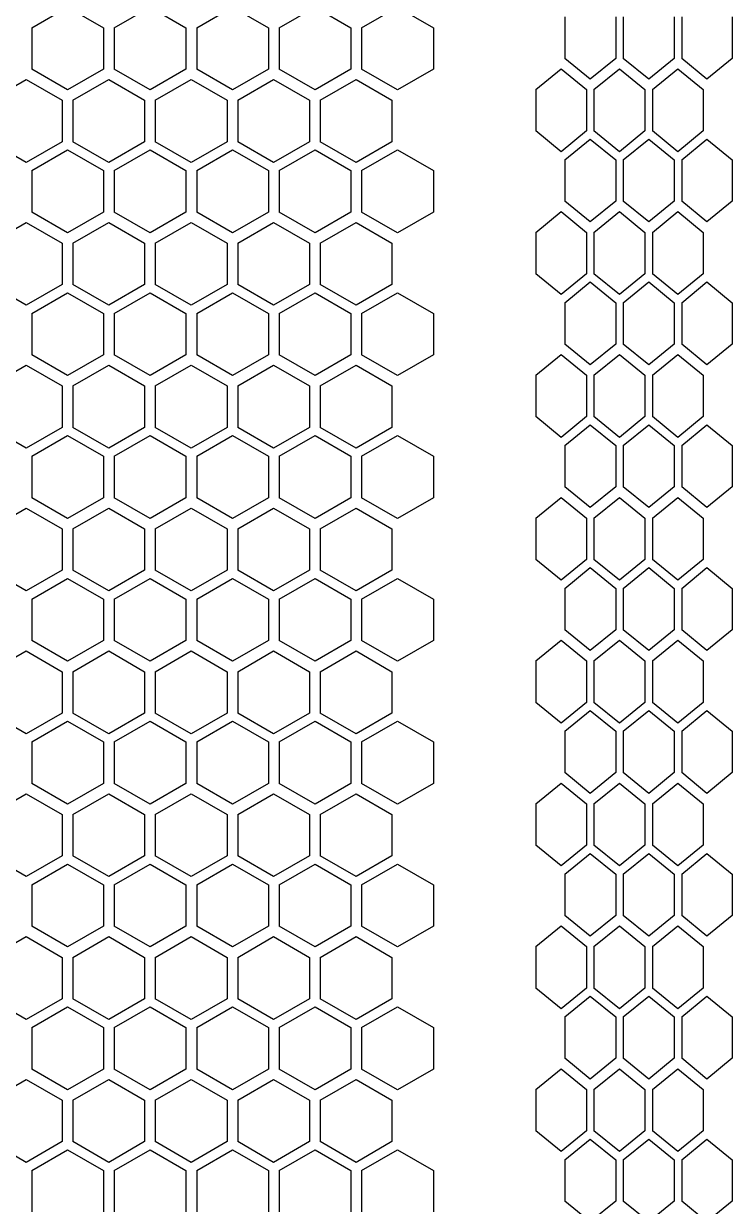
# Model space of a CAD drawing. Header units: millimetres. Extents: x 55614 to 110757, y -66981 to -47484.
# Drawn here: x 63205.2 to 63284.2, y -50505.4 to -50373.5 of the extents above; entities that cross this region are included whole.
import ezdxf

# ---------------------------------------------------------------- set-up
doc = ezdxf.new("R2010")
doc.units = ezdxf.units.MM
doc.layers.add('4215-0412-2_0', color=7, linetype='Continuous')
doc.layers.add('THICK', color=7, linetype='Continuous', lineweight=0)

# ---------------------------------------------------------------- blocks, each defined once
blk = doc.blocks.new('2-1725')
at = {"layer": '4215-0412-2_0', "color": 7, "linetype": 'Continuous'}
for p, q in [((-17880.69, -71800.08), (-17876.69, -71797.77)), ((-17876.69, -71797.77), (-17872.69, -71800.08)), ((-17871.49, -71800.08), (-17867.49, -71797.77)), ((-17867.49, -71797.77), (-17863.49, -71800.08)), ((-17862.29, -71800.08), (-17858.29, -71797.77)), ((-17858.29, -71797.77), (-17854.29, -71800.08)), ((-17853.09, -71800.08), (-17849.09, -71797.77)), ((-17849.09, -71797.77), (-17845.09, -71800.08)), ((-17843.89, -71800.08), (-17839.89, -71797.77)), ((-17839.89, -71797.77), (-17835.89, -71800.08)), ((-17821.21, -71798.88), (-17821.21, -71803.5)), ((-17815.55, -71798.88), (-17815.55, -71803.5)), ((-17814.7, -71798.88), (-17814.7, -71803.5)), ((-17809.04, -71798.88), (-17809.04, -71803.5)), ((-17808.19, -71798.88), (-17808.19, -71803.5)), ((-17802.54, -71798.88), (-17802.54, -71803.5)), ((-17880.69, -71800.08), (-17880.69, -71804.7)), ((-17872.69, -71800.08), (-17872.69, -71804.7)), ((-17871.49, -71800.08), (-17871.49, -71804.7)), ((-17863.49, -71800.08), (-17863.49, -71804.7)), ((-17862.29, -71800.08), (-17862.29, -71804.7)), ((-17854.29, -71800.08), (-17854.29, -71804.7)), ((-17853.09, -71800.08), (-17853.09, -71804.7)), ((-17845.09, -71800.08), (-17845.09, -71804.7)), ((-17843.89, -71800.08), (-17843.89, -71804.7)), ((-17835.89, -71800.08), (-17835.89, -71804.7)), ((-17818.38, -71805.81), (-17821.21, -71803.5)), ((-17815.55, -71803.5), (-17818.38, -71805.81)), ((-17811.87, -71805.81), (-17814.7, -71803.5)), ((-17809.04, -71803.5), (-17811.87, -71805.81)), ((-17805.37, -71805.81), (-17808.19, -71803.5)), ((-17802.54, -71803.5), (-17805.37, -71805.81)), ((-17876.69, -71807.01), (-17880.69, -71804.7)), ((-17872.69, -71804.7), (-17876.69, -71807.01)), ((-17867.49, -71807.01), (-17871.49, -71804.7)), ((-17863.49, -71804.7), (-17867.49, -71807.01)), ((-17858.29, -71807.01), (-17862.29, -71804.7)), ((-17854.29, -71804.7), (-17858.29, -71807.01)), ((-17849.09, -71807.01), (-17853.09, -71804.7)), ((-17845.09, -71804.7), (-17849.09, -71807.01)), ((-17839.89, -71807.01), (-17843.89, -71804.7)), ((-17835.89, -71804.7), (-17839.89, -71807.01)), ((-17824.47, -71806.97), (-17821.64, -71804.66)), ((-17821.64, -71804.66), (-17818.81, -71806.97)), ((-17817.97, -71806.97), (-17815.14, -71804.66)), ((-17815.14, -71804.66), (-17812.31, -71806.97)), ((-17811.46, -71806.97), (-17808.63, -71804.66)), ((-17808.63, -71804.66), (-17805.8, -71806.97)), ((-17885.31, -71808.17), (-17881.31, -71805.86)), ((-17881.31, -71805.86), (-17877.31, -71808.17)), ((-17876.11, -71808.17), (-17872.11, -71805.86)), ((-17872.11, -71805.86), (-17868.11, -71808.17)), ((-17866.91, -71808.17), (-17862.91, -71805.86)), ((-17862.91, -71805.86), (-17858.91, -71808.17)), ((-17857.71, -71808.17), (-17853.71, -71805.86)), ((-17853.71, -71805.86), (-17849.71, -71808.17)), ((-17848.51, -71808.17), (-17844.51, -71805.86)), ((-17844.51, -71805.86), (-17840.51, -71808.17)), ((-17824.47, -71806.97), (-17824.47, -71811.59)), ((-17818.81, -71806.97), (-17818.81, -71811.59)), ((-17817.97, -71806.97), (-17817.97, -71811.59)), ((-17812.31, -71806.97), (-17812.31, -71811.59)), ((-17811.46, -71806.97), (-17811.46, -71811.59)), ((-17805.8, -71806.97), (-17805.8, -71811.59)), ((-17877.31, -71808.17), (-17877.31, -71812.79)), ((-17876.11, -71808.17), (-17876.11, -71812.79)), ((-17868.11, -71808.17), (-17868.11, -71812.79)), ((-17866.91, -71808.17), (-17866.91, -71812.79)), ((-17858.91, -71808.17), (-17858.91, -71812.79)), ((-17857.71, -71808.17), (-17857.71, -71812.79)), ((-17849.71, -71808.17), (-17849.71, -71812.79)), ((-17848.51, -71808.17), (-17848.51, -71812.79)), ((-17840.51, -71808.17), (-17840.51, -71812.79)), ((-17881.31, -71815.1), (-17885.31, -71812.79)), ((-17877.31, -71812.79), (-17881.31, -71815.1)), ((-17872.11, -71815.1), (-17876.11, -71812.79)), ((-17868.11, -71812.79), (-17872.11, -71815.1)), ((-17862.91, -71815.1), (-17866.91, -71812.79)), ((-17858.91, -71812.79), (-17862.91, -71815.1)), ((-17853.71, -71815.1), (-17857.71, -71812.79)), ((-17849.71, -71812.79), (-17853.71, -71815.1)), ((-17844.51, -71815.1), (-17848.51, -71812.79)), ((-17840.51, -71812.79), (-17844.51, -71815.1)), ((-17821.64, -71813.9), (-17824.47, -71811.59)), ((-17818.81, -71811.59), (-17821.64, -71813.9)), ((-17821.21, -71814.81), (-17818.38, -71812.5)), ((-17818.38, -71812.5), (-17815.55, -71814.81)), ((-17815.14, -71813.9), (-17817.97, -71811.59)), ((-17812.31, -71811.59), (-17815.14, -71813.9)), ((-17814.7, -71814.81), (-17811.87, -71812.5)), ((-17811.87, -71812.5), (-17809.04, -71814.81)), ((-17808.63, -71813.9), (-17811.46, -71811.59)), ((-17805.8, -71811.59), (-17808.63, -71813.9)), ((-17808.19, -71814.81), (-17805.37, -71812.5)), ((-17805.37, -71812.5), (-17802.54, -71814.81)), ((-17880.69, -71816.01), (-17876.69, -71813.7)), ((-17876.69, -71813.7), (-17872.69, -71816.01)), ((-17871.49, -71816.01), (-17867.49, -71813.7)), ((-17867.49, -71813.7), (-17863.49, -71816.01)), ((-17862.29, -71816.01), (-17858.29, -71813.7)), ((-17858.29, -71813.7), (-17854.29, -71816.01)), ((-17853.09, -71816.01), (-17849.09, -71813.7)), ((-17849.09, -71813.7), (-17845.09, -71816.01)), ((-17843.89, -71816.01), (-17839.89, -71813.7)), ((-17839.89, -71813.7), (-17835.89, -71816.01)), ((-17821.21, -71814.81), (-17821.21, -71819.43)), ((-17815.55, -71814.81), (-17815.55, -71819.43)), ((-17814.7, -71814.81), (-17814.7, -71819.43)), ((-17809.04, -71814.81), (-17809.04, -71819.43)), ((-17808.19, -71814.81), (-17808.19, -71819.43)), ((-17802.54, -71814.81), (-17802.54, -71819.43)), ((-17880.69, -71816.01), (-17880.69, -71820.63)), ((-17872.69, -71816.01), (-17872.69, -71820.63)), ((-17871.49, -71816.01), (-17871.49, -71820.63)), ((-17863.49, -71816.01), (-17863.49, -71820.63)), ((-17862.29, -71816.01), (-17862.29, -71820.63)), ((-17854.29, -71816.01), (-17854.29, -71820.63)), ((-17853.09, -71816.01), (-17853.09, -71820.63)), ((-17845.09, -71816.01), (-17845.09, -71820.63)), ((-17843.89, -71816.01), (-17843.89, -71820.63)), ((-17835.89, -71816.01), (-17835.89, -71820.63)), ((-17818.38, -71821.74), (-17821.21, -71819.43)), ((-17815.55, -71819.43), (-17818.38, -71821.74)), ((-17811.87, -71821.74), (-17814.7, -71819.43)), ((-17809.04, -71819.43), (-17811.87, -71821.74)), ((-17805.37, -71821.74), (-17808.19, -71819.43)), ((-17802.54, -71819.43), (-17805.37, -71821.74)), ((-17876.69, -71822.94), (-17880.69, -71820.63)), ((-17872.69, -71820.63), (-17876.69, -71822.94)), ((-17867.49, -71822.94), (-17871.49, -71820.63)), ((-17863.49, -71820.63), (-17867.49, -71822.94)), ((-17858.29, -71822.94), (-17862.29, -71820.63)), ((-17854.29, -71820.63), (-17858.29, -71822.94)), ((-17849.09, -71822.94), (-17853.09, -71820.63)), ((-17845.09, -71820.63), (-17849.09, -71822.94)), ((-17839.89, -71822.94), (-17843.89, -71820.63)), ((-17835.89, -71820.63), (-17839.89, -71822.94)), ((-17824.47, -71822.9), (-17821.64, -71820.59)), ((-17821.64, -71820.59), (-17818.81, -71822.9)), ((-17817.97, -71822.9), (-17815.14, -71820.59)), ((-17815.14, -71820.59), (-17812.31, -71822.9)), ((-17811.46, -71822.9), (-17808.63, -71820.59)), ((-17808.63, -71820.59), (-17805.8, -71822.9)), ((-17885.31, -71824.1), (-17881.31, -71821.79)), ((-17881.31, -71821.79), (-17877.31, -71824.1)), ((-17876.11, -71824.1), (-17872.11, -71821.79)), ((-17872.11, -71821.79), (-17868.11, -71824.1)), ((-17866.91, -71824.1), (-17862.91, -71821.79)), ((-17862.91, -71821.79), (-17858.91, -71824.1)), ((-17857.71, -71824.1), (-17853.71, -71821.79)), ((-17853.71, -71821.79), (-17849.71, -71824.1)), ((-17848.51, -71824.1), (-17844.51, -71821.79)), ((-17844.51, -71821.79), (-17840.51, -71824.1)), ((-17824.47, -71822.9), (-17824.47, -71827.52)), ((-17818.81, -71822.9), (-17818.81, -71827.52)), ((-17817.97, -71822.9), (-17817.97, -71827.52)), ((-17812.31, -71822.9), (-17812.31, -71827.52)), ((-17811.46, -71822.9), (-17811.46, -71827.52)), ((-17805.8, -71822.9), (-17805.8, -71827.52)), ((-17877.31, -71824.1), (-17877.31, -71828.72)), ((-17876.11, -71824.1), (-17876.11, -71828.72)), ((-17868.11, -71824.1), (-17868.11, -71828.72)), ((-17866.91, -71824.1), (-17866.91, -71828.72)), ((-17858.91, -71824.1), (-17858.91, -71828.72)), ((-17857.71, -71824.1), (-17857.71, -71828.72)), ((-17849.71, -71824.1), (-17849.71, -71828.72)), ((-17848.51, -71824.1), (-17848.51, -71828.72)), ((-17840.51, -71824.1), (-17840.51, -71828.72)), ((-17821.64, -71829.83), (-17824.47, -71827.52)), ((-17818.81, -71827.52), (-17821.64, -71829.83)), ((-17821.21, -71830.74), (-17818.38, -71828.43)), ((-17818.38, -71828.43), (-17815.55, -71830.74)), ((-17815.14, -71829.83), (-17817.97, -71827.52)), ((-17812.31, -71827.52), (-17815.14, -71829.83)), ((-17814.7, -71830.74), (-17811.87, -71828.43)), ((-17811.87, -71828.43), (-17809.04, -71830.74)), ((-17808.63, -71829.83), (-17811.46, -71827.52)), ((-17805.8, -71827.52), (-17808.63, -71829.83)), ((-17808.19, -71830.74), (-17805.37, -71828.43)), ((-17805.37, -71828.43), (-17802.54, -71830.74)), ((-17881.31, -71831.03), (-17885.31, -71828.72)), ((-17877.31, -71828.72), (-17881.31, -71831.03)), ((-17880.69, -71831.94), (-17876.69, -71829.63)), ((-17876.69, -71829.63), (-17872.69, -71831.94)), ((-17872.11, -71831.03), (-17876.11, -71828.72)), ((-17868.11, -71828.72), (-17872.11, -71831.03)), ((-17871.49, -71831.94), (-17867.49, -71829.63)), ((-17867.49, -71829.63), (-17863.49, -71831.94)), ((-17862.91, -71831.03), (-17866.91, -71828.72)), ((-17858.91, -71828.72), (-17862.91, -71831.03)), ((-17862.29, -71831.94), (-17858.29, -71829.63)), ((-17858.29, -71829.63), (-17854.29, -71831.94)), ((-17853.71, -71831.03), (-17857.71, -71828.72)), ((-17849.71, -71828.72), (-17853.71, -71831.03)), ((-17853.09, -71831.94), (-17849.09, -71829.63)), ((-17849.09, -71829.63), (-17845.09, -71831.94)), ((-17844.51, -71831.03), (-17848.51, -71828.72)), ((-17840.51, -71828.72), (-17844.51, -71831.03)), ((-17843.89, -71831.94), (-17839.89, -71829.63)), ((-17839.89, -71829.63), (-17835.89, -71831.94)), ((-17821.21, -71830.74), (-17821.21, -71835.36)), ((-17815.55, -71830.74), (-17815.55, -71835.36)), ((-17814.7, -71830.74), (-17814.7, -71835.36)), ((-17809.04, -71830.74), (-17809.04, -71835.36)), ((-17808.19, -71830.74), (-17808.19, -71835.36)), ((-17802.54, -71830.74), (-17802.54, -71835.36)), ((-17880.69, -71831.94), (-17880.69, -71836.56)), ((-17872.69, -71831.94), (-17872.69, -71836.56)), ((-17871.49, -71831.94), (-17871.49, -71836.56)), ((-17863.49, -71831.94), (-17863.49, -71836.56)), ((-17862.29, -71831.94), (-17862.29, -71836.56)), ((-17854.29, -71831.94), (-17854.29, -71836.56)), ((-17853.09, -71831.94), (-17853.09, -71836.56)), ((-17845.09, -71831.94), (-17845.09, -71836.56)), ((-17843.89, -71831.94), (-17843.89, -71836.56)), ((-17835.89, -71831.94), (-17835.89, -71836.56)), ((-17876.69, -71838.87), (-17880.69, -71836.56)), ((-17872.69, -71836.56), (-17876.69, -71838.87)), ((-17867.49, -71838.87), (-17871.49, -71836.56)), ((-17863.49, -71836.56), (-17867.49, -71838.87)), ((-17858.29, -71838.87), (-17862.29, -71836.56)), ((-17854.29, -71836.56), (-17858.29, -71838.87)), ((-17849.09, -71838.87), (-17853.09, -71836.56)), ((-17845.09, -71836.56), (-17849.09, -71838.87)), ((-17839.89, -71838.87), (-17843.89, -71836.56)), ((-17835.89, -71836.56), (-17839.89, -71838.87)), ((-17824.47, -71838.83), (-17821.64, -71836.52)), ((-17821.64, -71836.52), (-17818.81, -71838.83)), ((-17818.38, -71837.67), (-17821.21, -71835.36)), ((-17815.55, -71835.36), (-17818.38, -71837.67)), ((-17817.97, -71838.83), (-17815.14, -71836.52)), ((-17815.14, -71836.52), (-17812.31, -71838.83)), ((-17811.87, -71837.67), (-17814.7, -71835.36)), ((-17809.04, -71835.36), (-17811.87, -71837.67)), ((-17811.46, -71838.83), (-17808.63, -71836.52)), ((-17808.63, -71836.52), (-17805.8, -71838.83)), ((-17805.37, -71837.67), (-17808.19, -71835.36)), ((-17802.54, -71835.36), (-17805.37, -71837.67)), ((-17885.31, -71840.03), (-17881.31, -71837.72)), ((-17881.31, -71837.72), (-17877.31, -71840.03)), ((-17876.11, -71840.03), (-17872.11, -71837.72)), ((-17872.11, -71837.72), (-17868.11, -71840.03)), ((-17866.91, -71840.03), (-17862.91, -71837.72)), ((-17862.91, -71837.72), (-17858.91, -71840.03)), ((-17857.71, -71840.03), (-17853.71, -71837.72)), ((-17853.71, -71837.72), (-17849.71, -71840.03)), ((-17848.51, -71840.03), (-17844.51, -71837.72)), ((-17844.51, -71837.72), (-17840.51, -71840.03)), ((-17824.47, -71838.83), (-17824.47, -71843.45)), ((-17818.81, -71838.83), (-17818.81, -71843.45)), ((-17817.97, -71838.83), (-17817.97, -71843.45)), ((-17812.31, -71838.83), (-17812.31, -71843.45)), ((-17811.46, -71838.83), (-17811.46, -71843.45)), ((-17805.8, -71838.83), (-17805.8, -71843.45)), ((-17877.31, -71840.03), (-17877.31, -71844.65)), ((-17876.11, -71840.03), (-17876.11, -71844.65)), ((-17868.11, -71840.03), (-17868.11, -71844.65)), ((-17866.91, -71840.03), (-17866.91, -71844.65)), ((-17858.91, -71840.03), (-17858.91, -71844.65)), ((-17857.71, -71840.03), (-17857.71, -71844.65)), ((-17849.71, -71840.03), (-17849.71, -71844.65)), ((-17848.51, -71840.03), (-17848.51, -71844.65)), ((-17840.51, -71840.03), (-17840.51, -71844.65)), ((-17821.64, -71845.76), (-17824.47, -71843.45)), ((-17818.81, -71843.45), (-17821.64, -71845.76)), ((-17821.21, -71846.67), (-17818.38, -71844.36)), ((-17818.38, -71844.36), (-17815.55, -71846.67)), ((-17815.14, -71845.76), (-17817.97, -71843.45)), ((-17812.31, -71843.45), (-17815.14, -71845.76)), ((-17814.7, -71846.67), (-17811.87, -71844.36)), ((-17811.87, -71844.36), (-17809.04, -71846.67)), ((-17808.63, -71845.76), (-17811.46, -71843.45)), ((-17805.8, -71843.45), (-17808.63, -71845.76)), ((-17808.19, -71846.67), (-17805.37, -71844.36)), ((-17805.37, -71844.36), (-17802.54, -71846.67)), ((-17881.31, -71846.96), (-17885.31, -71844.65)), ((-17877.31, -71844.65), (-17881.31, -71846.96)), ((-17880.69, -71847.87), (-17876.69, -71845.56)), ((-17876.69, -71845.56), (-17872.69, -71847.87)), ((-17872.11, -71846.96), (-17876.11, -71844.65)), ((-17868.11, -71844.65), (-17872.11, -71846.96)), ((-17871.49, -71847.87), (-17867.49, -71845.56)), ((-17867.49, -71845.56), (-17863.49, -71847.87)), ((-17862.91, -71846.96), (-17866.91, -71844.65)), ((-17858.91, -71844.65), (-17862.91, -71846.96)), ((-17862.29, -71847.87), (-17858.29, -71845.56)), ((-17858.29, -71845.56), (-17854.29, -71847.87)), ((-17853.71, -71846.96), (-17857.71, -71844.65)), ((-17849.71, -71844.65), (-17853.71, -71846.96)), ((-17853.09, -71847.87), (-17849.09, -71845.56)), ((-17849.09, -71845.56), (-17845.09, -71847.87)), ((-17844.51, -71846.96), (-17848.51, -71844.65)), ((-17840.51, -71844.65), (-17844.51, -71846.96)), ((-17843.89, -71847.87), (-17839.89, -71845.56)), ((-17839.89, -71845.56), (-17835.89, -71847.87)), ((-17821.21, -71846.67), (-17821.21, -71851.29)), ((-17815.55, -71846.67), (-17815.55, -71851.29)), ((-17814.7, -71846.67), (-17814.7, -71851.29)), ((-17809.04, -71846.67), (-17809.04, -71851.29)), ((-17808.19, -71846.67), (-17808.19, -71851.29)), ((-17802.54, -71846.67), (-17802.54, -71851.29)), ((-17880.69, -71847.87), (-17880.69, -71852.49)), ((-17872.69, -71847.87), (-17872.69, -71852.49)), ((-17871.49, -71847.87), (-17871.49, -71852.49)), ((-17863.49, -71847.87), (-17863.49, -71852.49)), ((-17862.29, -71847.87), (-17862.29, -71852.49)), ((-17854.29, -71847.87), (-17854.29, -71852.49)), ((-17853.09, -71847.87), (-17853.09, -71852.49)), ((-17845.09, -71847.87), (-17845.09, -71852.49)), ((-17843.89, -71847.87), (-17843.89, -71852.49)), ((-17835.89, -71847.87), (-17835.89, -71852.49)), ((-17818.38, -71853.6), (-17821.21, -71851.29)), ((-17815.55, -71851.29), (-17818.38, -71853.6)), ((-17811.87, -71853.6), (-17814.7, -71851.29)), ((-17809.04, -71851.29), (-17811.87, -71853.6)), ((-17805.37, -71853.6), (-17808.19, -71851.29)), ((-17802.54, -71851.29), (-17805.37, -71853.6)), ((-17885.31, -71855.96), (-17881.31, -71853.65)), ((-17881.31, -71853.65), (-17877.31, -71855.96)), ((-17876.69, -71854.8), (-17880.69, -71852.49)), ((-17872.69, -71852.49), (-17876.69, -71854.8)), ((-17876.11, -71855.96), (-17872.11, -71853.65)), ((-17872.11, -71853.65), (-17868.11, -71855.96)), ((-17867.49, -71854.8), (-17871.49, -71852.49)), ((-17863.49, -71852.49), (-17867.49, -71854.8)), ((-17866.91, -71855.96), (-17862.91, -71853.65)), ((-17862.91, -71853.65), (-17858.91, -71855.96)), ((-17858.29, -71854.8), (-17862.29, -71852.49)), ((-17854.29, -71852.49), (-17858.29, -71854.8)), ((-17857.71, -71855.96), (-17853.71, -71853.65)), ((-17853.71, -71853.65), (-17849.71, -71855.96)), ((-17849.09, -71854.8), (-17853.09, -71852.49)), ((-17845.09, -71852.49), (-17849.09, -71854.8)), ((-17848.51, -71855.96), (-17844.51, -71853.65)), ((-17844.51, -71853.65), (-17840.51, -71855.96)), ((-17839.89, -71854.8), (-17843.89, -71852.49)), ((-17835.89, -71852.49), (-17839.89, -71854.8)), ((-17824.47, -71854.76), (-17821.64, -71852.45)), ((-17821.64, -71852.45), (-17818.81, -71854.76)), ((-17817.97, -71854.76), (-17815.14, -71852.45)), ((-17815.14, -71852.45), (-17812.31, -71854.76)), ((-17811.46, -71854.76), (-17808.63, -71852.45)), ((-17808.63, -71852.45), (-17805.8, -71854.76)), ((-17824.47, -71854.76), (-17824.47, -71859.38)), ((-17818.81, -71854.76), (-17818.81, -71859.38)), ((-17817.97, -71854.76), (-17817.97, -71859.38)), ((-17812.31, -71854.76), (-17812.31, -71859.38)), ((-17811.46, -71854.76), (-17811.46, -71859.38)), ((-17805.8, -71854.76), (-17805.8, -71859.38)), ((-17877.31, -71855.96), (-17877.31, -71860.58)), ((-17876.11, -71855.96), (-17876.11, -71860.58)), ((-17868.11, -71855.96), (-17868.11, -71860.58)), ((-17866.91, -71855.96), (-17866.91, -71860.58)), ((-17858.91, -71855.96), (-17858.91, -71860.58)), ((-17857.71, -71855.96), (-17857.71, -71860.58)), ((-17849.71, -71855.96), (-17849.71, -71860.58)), ((-17848.51, -71855.96), (-17848.51, -71860.58)), ((-17840.51, -71855.96), (-17840.51, -71860.58)), ((-17821.64, -71861.69), (-17824.47, -71859.38)), ((-17818.81, -71859.38), (-17821.64, -71861.69)), ((-17821.21, -71862.6), (-17818.38, -71860.29)), ((-17818.38, -71860.29), (-17815.55, -71862.6)), ((-17815.14, -71861.69), (-17817.97, -71859.38)), ((-17812.31, -71859.38), (-17815.14, -71861.69)), ((-17814.7, -71862.6), (-17811.87, -71860.29)), ((-17811.87, -71860.29), (-17809.04, -71862.6)), ((-17808.63, -71861.69), (-17811.46, -71859.38)), ((-17805.8, -71859.38), (-17808.63, -71861.69)), ((-17808.19, -71862.6), (-17805.37, -71860.29)), ((-17805.37, -71860.29), (-17802.54, -71862.6)), ((-17881.31, -71862.89), (-17885.31, -71860.58)), ((-17877.31, -71860.58), (-17881.31, -71862.89)), ((-17880.69, -71863.8), (-17876.69, -71861.49)), ((-17876.69, -71861.49), (-17872.69, -71863.8)), ((-17872.11, -71862.89), (-17876.11, -71860.58)), ((-17868.11, -71860.58), (-17872.11, -71862.89)), ((-17871.49, -71863.8), (-17867.49, -71861.49)), ((-17867.49, -71861.49), (-17863.49, -71863.8)), ((-17862.91, -71862.89), (-17866.91, -71860.58)), ((-17858.91, -71860.58), (-17862.91, -71862.89)), ((-17862.29, -71863.8), (-17858.29, -71861.49)), ((-17858.29, -71861.49), (-17854.29, -71863.8)), ((-17853.71, -71862.89), (-17857.71, -71860.58)), ((-17849.71, -71860.58), (-17853.71, -71862.89)), ((-17853.09, -71863.8), (-17849.09, -71861.49)), ((-17849.09, -71861.49), (-17845.09, -71863.8)), ((-17844.51, -71862.89), (-17848.51, -71860.58)), ((-17840.51, -71860.58), (-17844.51, -71862.89)), ((-17843.89, -71863.8), (-17839.89, -71861.49)), ((-17839.89, -71861.49), (-17835.89, -71863.8)), ((-17821.21, -71862.6), (-17821.21, -71867.22)), ((-17815.55, -71862.6), (-17815.55, -71867.22)), ((-17814.7, -71862.6), (-17814.7, -71867.22)), ((-17809.04, -71862.6), (-17809.04, -71867.22)), ((-17808.19, -71862.6), (-17808.19, -71867.22)), ((-17802.54, -71862.6), (-17802.54, -71867.22)), ((-17880.69, -71863.8), (-17880.69, -71868.42)), ((-17872.69, -71863.8), (-17872.69, -71868.42)), ((-17871.49, -71863.8), (-17871.49, -71868.42)), ((-17863.49, -71863.8), (-17863.49, -71868.42)), ((-17862.29, -71863.8), (-17862.29, -71868.42)), ((-17854.29, -71863.8), (-17854.29, -71868.42)), ((-17853.09, -71863.8), (-17853.09, -71868.42)), ((-17845.09, -71863.8), (-17845.09, -71868.42)), ((-17843.89, -71863.8), (-17843.89, -71868.42)), ((-17835.89, -71863.8), (-17835.89, -71868.42)), ((-17818.38, -71869.53), (-17821.21, -71867.22)), ((-17815.55, -71867.22), (-17818.38, -71869.53)), ((-17811.87, -71869.53), (-17814.7, -71867.22)), ((-17809.04, -71867.22), (-17811.87, -71869.53)), ((-17805.37, -71869.53), (-17808.19, -71867.22)), ((-17802.54, -71867.22), (-17805.37, -71869.53)), ((-17885.31, -71871.89), (-17881.31, -71869.58)), ((-17881.31, -71869.58), (-17877.31, -71871.89)), ((-17876.69, -71870.73), (-17880.69, -71868.42)), ((-17872.69, -71868.42), (-17876.69, -71870.73)), ((-17876.11, -71871.89), (-17872.11, -71869.58)), ((-17872.11, -71869.58), (-17868.11, -71871.89)), ((-17867.49, -71870.73), (-17871.49, -71868.42)), ((-17863.49, -71868.42), (-17867.49, -71870.73)), ((-17866.91, -71871.89), (-17862.91, -71869.58)), ((-17862.91, -71869.58), (-17858.91, -71871.89)), ((-17858.29, -71870.73), (-17862.29, -71868.42)), ((-17854.29, -71868.42), (-17858.29, -71870.73)), ((-17857.71, -71871.89), (-17853.71, -71869.58)), ((-17853.71, -71869.58), (-17849.71, -71871.89)), ((-17849.09, -71870.73), (-17853.09, -71868.42)), ((-17845.09, -71868.42), (-17849.09, -71870.73)), ((-17848.51, -71871.89), (-17844.51, -71869.58)), ((-17844.51, -71869.58), (-17840.51, -71871.89)), ((-17839.89, -71870.73), (-17843.89, -71868.42)), ((-17835.89, -71868.42), (-17839.89, -71870.73)), ((-17824.47, -71870.69), (-17821.64, -71868.38)), ((-17821.64, -71868.38), (-17818.81, -71870.69)), ((-17817.97, -71870.69), (-17815.14, -71868.38)), ((-17815.14, -71868.38), (-17812.31, -71870.69)), ((-17811.46, -71870.69), (-17808.63, -71868.38)), ((-17808.63, -71868.38), (-17805.8, -71870.69)), ((-17824.47, -71870.69), (-17824.47, -71875.31)), ((-17818.81, -71870.69), (-17818.81, -71875.31)), ((-17817.97, -71870.69), (-17817.97, -71875.31)), ((-17812.31, -71870.69), (-17812.31, -71875.31)), ((-17811.46, -71870.69), (-17811.46, -71875.31)), ((-17805.8, -71870.69), (-17805.8, -71875.31)), ((-17877.31, -71871.89), (-17877.31, -71876.51)), ((-17876.11, -71871.89), (-17876.11, -71876.51)), ((-17868.11, -71871.89), (-17868.11, -71876.51)), ((-17866.91, -71871.89), (-17866.91, -71876.51)), ((-17858.91, -71871.89), (-17858.91, -71876.51)), ((-17857.71, -71871.89), (-17857.71, -71876.51)), ((-17849.71, -71871.89), (-17849.71, -71876.51)), ((-17848.51, -71871.89), (-17848.51, -71876.51)), ((-17840.51, -71871.89), (-17840.51, -71876.51)), ((-17821.64, -71877.62), (-17824.47, -71875.31)), ((-17818.81, -71875.31), (-17821.64, -71877.62)), ((-17815.14, -71877.62), (-17817.97, -71875.31)), ((-17812.31, -71875.31), (-17815.14, -71877.62)), ((-17808.63, -71877.62), (-17811.46, -71875.31)), ((-17805.8, -71875.31), (-17808.63, -71877.62)), ((-17881.31, -71878.82), (-17885.31, -71876.51)), ((-17877.31, -71876.51), (-17881.31, -71878.82)), ((-17880.69, -71879.73), (-17876.69, -71877.42)), ((-17876.69, -71877.42), (-17872.69, -71879.73)), ((-17872.11, -71878.82), (-17876.11, -71876.51)), ((-17868.11, -71876.51), (-17872.11, -71878.82)), ((-17871.49, -71879.73), (-17867.49, -71877.42)), ((-17867.49, -71877.42), (-17863.49, -71879.73)), ((-17862.91, -71878.82), (-17866.91, -71876.51)), ((-17858.91, -71876.51), (-17862.91, -71878.82)), ((-17862.29, -71879.73), (-17858.29, -71877.42)), ((-17858.29, -71877.42), (-17854.29, -71879.73)), ((-17853.71, -71878.82), (-17857.71, -71876.51)), ((-17849.71, -71876.51), (-17853.71, -71878.82)), ((-17853.09, -71879.73), (-17849.09, -71877.42)), ((-17849.09, -71877.42), (-17845.09, -71879.73)), ((-17844.51, -71878.82), (-17848.51, -71876.51)), ((-17840.51, -71876.51), (-17844.51, -71878.82)), ((-17843.89, -71879.73), (-17839.89, -71877.42)), ((-17839.89, -71877.42), (-17835.89, -71879.73)), ((-17821.21, -71878.53), (-17818.38, -71876.22)), ((-17818.38, -71876.22), (-17815.55, -71878.53)), ((-17814.7, -71878.53), (-17811.87, -71876.22)), ((-17811.87, -71876.22), (-17809.04, -71878.53)), ((-17808.19, -71878.53), (-17805.37, -71876.22)), ((-17805.37, -71876.22), (-17802.54, -71878.53)), ((-17821.21, -71878.53), (-17821.21, -71883.15)), ((-17815.55, -71878.53), (-17815.55, -71883.15)), ((-17814.7, -71878.53), (-17814.7, -71883.15)), ((-17809.04, -71878.53), (-17809.04, -71883.15)), ((-17808.19, -71878.53), (-17808.19, -71883.15)), ((-17802.54, -71878.53), (-17802.54, -71883.15)), ((-17880.69, -71879.73), (-17880.69, -71884.35)), ((-17872.69, -71879.73), (-17872.69, -71884.35)), ((-17871.49, -71879.73), (-17871.49, -71884.35)), ((-17863.49, -71879.73), (-17863.49, -71884.35)), ((-17862.29, -71879.73), (-17862.29, -71884.35)), ((-17854.29, -71879.73), (-17854.29, -71884.35)), ((-17853.09, -71879.73), (-17853.09, -71884.35)), ((-17845.09, -71879.73), (-17845.09, -71884.35)), ((-17843.89, -71879.73), (-17843.89, -71884.35)), ((-17835.89, -71879.73), (-17835.89, -71884.35)), ((-17818.38, -71885.46), (-17821.21, -71883.15)), ((-17815.55, -71883.15), (-17818.38, -71885.46)), ((-17811.87, -71885.46), (-17814.7, -71883.15)), ((-17809.04, -71883.15), (-17811.87, -71885.46)), ((-17805.37, -71885.46), (-17808.19, -71883.15)), ((-17802.54, -71883.15), (-17805.37, -71885.46)), ((-17876.69, -71886.66), (-17880.69, -71884.35)), ((-17872.69, -71884.35), (-17876.69, -71886.66)), ((-17867.49, -71886.66), (-17871.49, -71884.35)), ((-17863.49, -71884.35), (-17867.49, -71886.66)), ((-17858.29, -71886.66), (-17862.29, -71884.35)), ((-17854.29, -71884.35), (-17858.29, -71886.66)), ((-17849.09, -71886.66), (-17853.09, -71884.35)), ((-17845.09, -71884.35), (-17849.09, -71886.66)), ((-17839.89, -71886.66), (-17843.89, -71884.35)), ((-17835.89, -71884.35), (-17839.89, -71886.66)), ((-17824.47, -71886.62), (-17821.64, -71884.31)), ((-17821.64, -71884.31), (-17818.81, -71886.62)), ((-17817.97, -71886.62), (-17815.14, -71884.31)), ((-17815.14, -71884.31), (-17812.31, -71886.62)), ((-17811.46, -71886.62), (-17808.63, -71884.31)), ((-17808.63, -71884.31), (-17805.8, -71886.62)), ((-17885.31, -71887.82), (-17881.31, -71885.51)), ((-17881.31, -71885.51), (-17877.31, -71887.82)), ((-17876.11, -71887.82), (-17872.11, -71885.51)), ((-17872.11, -71885.51), (-17868.11, -71887.82)), ((-17866.91, -71887.82), (-17862.91, -71885.51)), ((-17862.91, -71885.51), (-17858.91, -71887.82)), ((-17857.71, -71887.82), (-17853.71, -71885.51)), ((-17853.71, -71885.51), (-17849.71, -71887.82)), ((-17848.51, -71887.82), (-17844.51, -71885.51)), ((-17844.51, -71885.51), (-17840.51, -71887.82)), ((-17824.47, -71886.62), (-17824.47, -71891.24)), ((-17818.81, -71886.62), (-17818.81, -71891.24)), ((-17817.97, -71886.62), (-17817.97, -71891.24)), ((-17812.31, -71886.62), (-17812.31, -71891.24)), ((-17811.46, -71886.62), (-17811.46, -71891.24)), ((-17805.8, -71886.62), (-17805.8, -71891.24)), ((-17877.31, -71887.82), (-17877.31, -71892.44)), ((-17876.11, -71887.82), (-17876.11, -71892.44)), ((-17868.11, -71887.82), (-17868.11, -71892.44)), ((-17866.91, -71887.82), (-17866.91, -71892.44)), ((-17858.91, -71887.82), (-17858.91, -71892.44)), ((-17857.71, -71887.82), (-17857.71, -71892.44)), ((-17849.71, -71887.82), (-17849.71, -71892.44)), ((-17848.51, -71887.82), (-17848.51, -71892.44)), ((-17840.51, -71887.82), (-17840.51, -71892.44)), ((-17821.64, -71893.55), (-17824.47, -71891.24)), ((-17818.81, -71891.24), (-17821.64, -71893.55)), ((-17815.14, -71893.55), (-17817.97, -71891.24)), ((-17812.31, -71891.24), (-17815.14, -71893.55)), ((-17808.63, -71893.55), (-17811.46, -71891.24)), ((-17805.8, -71891.24), (-17808.63, -71893.55)), ((-17881.31, -71894.75), (-17885.31, -71892.44)), ((-17877.31, -71892.44), (-17881.31, -71894.75)), ((-17872.11, -71894.75), (-17876.11, -71892.44)), ((-17868.11, -71892.44), (-17872.11, -71894.75)), ((-17862.91, -71894.75), (-17866.91, -71892.44)), ((-17858.91, -71892.44), (-17862.91, -71894.75)), ((-17853.71, -71894.75), (-17857.71, -71892.44)), ((-17849.71, -71892.44), (-17853.71, -71894.75)), ((-17844.51, -71894.75), (-17848.51, -71892.44)), ((-17840.51, -71892.44), (-17844.51, -71894.75)), ((-17821.21, -71894.46), (-17818.38, -71892.15)), ((-17818.38, -71892.15), (-17815.55, -71894.46)), ((-17814.7, -71894.46), (-17811.87, -71892.15)), ((-17811.87, -71892.15), (-17809.04, -71894.46)), ((-17808.19, -71894.46), (-17805.37, -71892.15)), ((-17805.37, -71892.15), (-17802.54, -71894.46)), ((-17880.69, -71895.66), (-17876.69, -71893.35)), ((-17876.69, -71893.35), (-17872.69, -71895.66)), ((-17871.49, -71895.66), (-17867.49, -71893.35)), ((-17867.49, -71893.35), (-17863.49, -71895.66)), ((-17862.29, -71895.66), (-17858.29, -71893.35)), ((-17858.29, -71893.35), (-17854.29, -71895.66)), ((-17853.09, -71895.66), (-17849.09, -71893.35)), ((-17849.09, -71893.35), (-17845.09, -71895.66)), ((-17843.89, -71895.66), (-17839.89, -71893.35)), ((-17839.89, -71893.35), (-17835.89, -71895.66)), ((-17821.21, -71894.46), (-17821.21, -71899.08)), ((-17815.55, -71894.46), (-17815.55, -71899.08)), ((-17814.7, -71894.46), (-17814.7, -71899.08)), ((-17809.04, -71894.46), (-17809.04, -71899.08)), ((-17808.19, -71894.46), (-17808.19, -71899.08)), ((-17802.54, -71894.46), (-17802.54, -71899.08)), ((-17880.69, -71895.66), (-17880.69, -71900.28)), ((-17872.69, -71895.66), (-17872.69, -71900.28)), ((-17871.49, -71895.66), (-17871.49, -71900.28)), ((-17863.49, -71895.66), (-17863.49, -71900.28)), ((-17862.29, -71895.66), (-17862.29, -71900.28)), ((-17854.29, -71895.66), (-17854.29, -71900.28)), ((-17853.09, -71895.66), (-17853.09, -71900.28)), ((-17845.09, -71895.66), (-17845.09, -71900.28)), ((-17843.89, -71895.66), (-17843.89, -71900.28)), ((-17835.89, -71895.66), (-17835.89, -71900.28)), ((-17818.38, -71901.39), (-17821.21, -71899.08)), ((-17815.55, -71899.08), (-17818.38, -71901.39)), ((-17811.87, -71901.39), (-17814.7, -71899.08)), ((-17809.04, -71899.08), (-17811.87, -71901.39)), ((-17805.37, -71901.39), (-17808.19, -71899.08)), ((-17802.54, -71899.08), (-17805.37, -71901.39)), ((-17876.69, -71902.59), (-17880.69, -71900.28)), ((-17872.69, -71900.28), (-17876.69, -71902.59)), ((-17867.49, -71902.59), (-17871.49, -71900.28)), ((-17863.49, -71900.28), (-17867.49, -71902.59)), ((-17858.29, -71902.59), (-17862.29, -71900.28)), ((-17854.29, -71900.28), (-17858.29, -71902.59)), ((-17849.09, -71902.59), (-17853.09, -71900.28)), ((-17845.09, -71900.28), (-17849.09, -71902.59)), ((-17839.89, -71902.59), (-17843.89, -71900.28)), ((-17835.89, -71900.28), (-17839.89, -71902.59)), ((-17824.47, -71902.55), (-17821.64, -71900.24)), ((-17821.64, -71900.24), (-17818.81, -71902.55)), ((-17817.97, -71902.55), (-17815.14, -71900.24)), ((-17815.14, -71900.24), (-17812.31, -71902.55)), ((-17811.46, -71902.55), (-17808.63, -71900.24)), ((-17808.63, -71900.24), (-17805.8, -71902.55)), ((-17885.31, -71903.75), (-17881.31, -71901.44)), ((-17881.31, -71901.44), (-17877.31, -71903.75)), ((-17876.11, -71903.75), (-17872.11, -71901.44)), ((-17872.11, -71901.44), (-17868.11, -71903.75)), ((-17866.91, -71903.75), (-17862.91, -71901.44)), ((-17862.91, -71901.44), (-17858.91, -71903.75)), ((-17857.71, -71903.75), (-17853.71, -71901.44)), ((-17853.71, -71901.44), (-17849.71, -71903.75)), ((-17848.51, -71903.75), (-17844.51, -71901.44)), ((-17844.51, -71901.44), (-17840.51, -71903.75)), ((-17824.47, -71902.55), (-17824.47, -71907.17)), ((-17818.81, -71902.55), (-17818.81, -71907.17)), ((-17817.97, -71902.55), (-17817.97, -71907.17)), ((-17812.31, -71902.55), (-17812.31, -71907.17)), ((-17811.46, -71902.55), (-17811.46, -71907.17)), ((-17805.8, -71902.55), (-17805.8, -71907.17)), ((-17877.31, -71903.75), (-17877.31, -71908.37)), ((-17876.11, -71903.75), (-17876.11, -71908.37)), ((-17868.11, -71903.75), (-17868.11, -71908.37)), ((-17866.91, -71903.75), (-17866.91, -71908.37)), ((-17858.91, -71903.75), (-17858.91, -71908.37)), ((-17857.71, -71903.75), (-17857.71, -71908.37)), ((-17849.71, -71903.75), (-17849.71, -71908.37)), ((-17848.51, -71903.75), (-17848.51, -71908.37)), ((-17840.51, -71903.75), (-17840.51, -71908.37)), ((-17821.64, -71909.48), (-17824.47, -71907.17)), ((-17818.81, -71907.17), (-17821.64, -71909.48)), ((-17815.14, -71909.48), (-17817.97, -71907.17)), ((-17812.31, -71907.17), (-17815.14, -71909.48)), ((-17808.63, -71909.48), (-17811.46, -71907.17)), ((-17805.8, -71907.17), (-17808.63, -71909.48)), ((-17881.31, -71910.68), (-17885.31, -71908.37)), ((-17877.31, -71908.37), (-17881.31, -71910.68)), ((-17872.11, -71910.68), (-17876.11, -71908.37)), ((-17868.11, -71908.37), (-17872.11, -71910.68)), ((-17862.91, -71910.68), (-17866.91, -71908.37)), ((-17858.91, -71908.37), (-17862.91, -71910.68)), ((-17853.71, -71910.68), (-17857.71, -71908.37)), ((-17849.71, -71908.37), (-17853.71, -71910.68)), ((-17844.51, -71910.68), (-17848.51, -71908.37)), ((-17840.51, -71908.37), (-17844.51, -71910.68)), ((-17821.21, -71910.39), (-17818.38, -71908.08)), ((-17818.38, -71908.08), (-17815.55, -71910.39)), ((-17814.7, -71910.39), (-17811.87, -71908.08)), ((-17811.87, -71908.08), (-17809.04, -71910.39)), ((-17808.19, -71910.39), (-17805.37, -71908.08)), ((-17805.37, -71908.08), (-17802.54, -71910.39)), ((-17880.69, -71911.59), (-17876.69, -71909.28)), ((-17876.69, -71909.28), (-17872.69, -71911.59)), ((-17871.49, -71911.59), (-17867.49, -71909.28)), ((-17867.49, -71909.28), (-17863.49, -71911.59)), ((-17862.29, -71911.59), (-17858.29, -71909.28)), ((-17858.29, -71909.28), (-17854.29, -71911.59)), ((-17853.09, -71911.59), (-17849.09, -71909.28)), ((-17849.09, -71909.28), (-17845.09, -71911.59)), ((-17843.89, -71911.59), (-17839.89, -71909.28)), ((-17839.89, -71909.28), (-17835.89, -71911.59)), ((-17821.21, -71910.39), (-17821.21, -71915.01)), ((-17815.55, -71910.39), (-17815.55, -71915.01)), ((-17814.7, -71910.39), (-17814.7, -71915.01)), ((-17809.04, -71910.39), (-17809.04, -71915.01)), ((-17808.19, -71910.39), (-17808.19, -71915.01)), ((-17802.54, -71910.39), (-17802.54, -71915.01)), ((-17880.69, -71911.59), (-17880.69, -71916.21)), ((-17872.69, -71911.59), (-17872.69, -71916.21)), ((-17871.49, -71911.59), (-17871.49, -71916.21)), ((-17863.49, -71911.59), (-17863.49, -71916.21)), ((-17862.29, -71911.59), (-17862.29, -71916.21)), ((-17854.29, -71911.59), (-17854.29, -71916.21)), ((-17853.09, -71911.59), (-17853.09, -71916.21)), ((-17845.09, -71911.59), (-17845.09, -71916.21)), ((-17843.89, -71911.59), (-17843.89, -71916.21)), ((-17835.89, -71911.59), (-17835.89, -71916.21)), ((-17818.38, -71917.32), (-17821.21, -71915.01)), ((-17815.55, -71915.01), (-17818.38, -71917.32)), ((-17811.87, -71917.32), (-17814.7, -71915.01)), ((-17809.04, -71915.01), (-17811.87, -71917.32)), ((-17805.37, -71917.32), (-17808.19, -71915.01)), ((-17802.54, -71915.01), (-17805.37, -71917.32)), ((-17876.69, -71918.52), (-17880.69, -71916.21)), ((-17872.69, -71916.21), (-17876.69, -71918.52)), ((-17867.49, -71918.52), (-17871.49, -71916.21)), ((-17863.49, -71916.21), (-17867.49, -71918.52)), ((-17858.29, -71918.52), (-17862.29, -71916.21)), ((-17854.29, -71916.21), (-17858.29, -71918.52)), ((-17849.09, -71918.52), (-17853.09, -71916.21)), ((-17845.09, -71916.21), (-17849.09, -71918.52)), ((-17839.89, -71918.52), (-17843.89, -71916.21)), ((-17835.89, -71916.21), (-17839.89, -71918.52)), ((-17824.47, -71918.48), (-17821.64, -71916.17)), ((-17821.64, -71916.17), (-17818.81, -71918.48)), ((-17817.97, -71918.48), (-17815.14, -71916.17)), ((-17815.14, -71916.17), (-17812.31, -71918.48)), ((-17811.46, -71918.48), (-17808.63, -71916.17)), ((-17808.63, -71916.17), (-17805.8, -71918.48)), ((-17885.31, -71919.68), (-17881.31, -71917.37)), ((-17881.31, -71917.37), (-17877.31, -71919.68)), ((-17876.11, -71919.68), (-17872.11, -71917.37)), ((-17872.11, -71917.37), (-17868.11, -71919.68)), ((-17866.91, -71919.68), (-17862.91, -71917.37)), ((-17862.91, -71917.37), (-17858.91, -71919.68)), ((-17857.71, -71919.68), (-17853.71, -71917.37)), ((-17853.71, -71917.37), (-17849.71, -71919.68)), ((-17848.51, -71919.68), (-17844.51, -71917.37)), ((-17844.51, -71917.37), (-17840.51, -71919.68)), ((-17877.31, -71919.68), (-17877.31, -71924.3)), ((-17876.11, -71919.68), (-17876.11, -71924.3)), ((-17868.11, -71919.68), (-17868.11, -71924.3)), ((-17866.91, -71919.68), (-17866.91, -71924.3)), ((-17858.91, -71919.68), (-17858.91, -71924.3)), ((-17857.71, -71919.68), (-17857.71, -71924.3)), ((-17849.71, -71919.68), (-17849.71, -71924.3)), ((-17848.51, -71919.68), (-17848.51, -71924.3)), ((-17840.51, -71919.68), (-17840.51, -71924.3)), ((-17824.47, -71918.48), (-17824.47, -71923.1)), ((-17818.81, -71918.48), (-17818.81, -71923.1)), ((-17817.97, -71918.48), (-17817.97, -71923.1)), ((-17812.31, -71918.48), (-17812.31, -71923.1)), ((-17811.46, -71918.48), (-17811.46, -71923.1)), ((-17805.8, -71918.48), (-17805.8, -71923.1)), ((-17821.64, -71925.41), (-17824.47, -71923.1)), ((-17818.81, -71923.1), (-17821.64, -71925.41)), ((-17815.14, -71925.41), (-17817.97, -71923.1)), ((-17812.31, -71923.1), (-17815.14, -71925.41)), ((-17808.63, -71925.41), (-17811.46, -71923.1)), ((-17805.8, -71923.1), (-17808.63, -71925.41)), ((-17881.31, -71926.61), (-17885.31, -71924.3)), ((-17877.31, -71924.3), (-17881.31, -71926.61)), ((-17872.11, -71926.61), (-17876.11, -71924.3)), ((-17868.11, -71924.3), (-17872.11, -71926.61)), ((-17862.91, -71926.61), (-17866.91, -71924.3)), ((-17858.91, -71924.3), (-17862.91, -71926.61)), ((-17853.71, -71926.61), (-17857.71, -71924.3)), ((-17849.71, -71924.3), (-17853.71, -71926.61)), ((-17844.51, -71926.61), (-17848.51, -71924.3)), ((-17840.51, -71924.3), (-17844.51, -71926.61)), ((-17821.21, -71926.32), (-17818.38, -71924.01)), ((-17818.38, -71924.01), (-17815.55, -71926.32)), ((-17814.7, -71926.32), (-17811.87, -71924.01)), ((-17811.87, -71924.01), (-17809.04, -71926.32)), ((-17808.19, -71926.32), (-17805.37, -71924.01)), ((-17805.37, -71924.01), (-17802.54, -71926.32)), ((-17880.69, -71927.52), (-17876.69, -71925.21)), ((-17876.69, -71925.21), (-17872.69, -71927.52)), ((-17871.49, -71927.52), (-17867.49, -71925.21)), ((-17867.49, -71925.21), (-17863.49, -71927.52)), ((-17862.29, -71927.52), (-17858.29, -71925.21)), ((-17858.29, -71925.21), (-17854.29, -71927.52)), ((-17853.09, -71927.52), (-17849.09, -71925.21)), ((-17849.09, -71925.21), (-17845.09, -71927.52)), ((-17843.89, -71927.52), (-17839.89, -71925.21)), ((-17839.89, -71925.21), (-17835.89, -71927.52)), ((-17880.69, -71927.52), (-17880.69, -71932.14)), ((-17872.69, -71927.52), (-17872.69, -71932.14)), ((-17871.49, -71927.52), (-17871.49, -71932.14)), ((-17863.49, -71927.52), (-17863.49, -71932.14)), ((-17862.29, -71927.52), (-17862.29, -71932.14)), ((-17854.29, -71927.52), (-17854.29, -71932.14)), ((-17853.09, -71927.52), (-17853.09, -71932.14)), ((-17845.09, -71927.52), (-17845.09, -71932.14)), ((-17843.89, -71927.52), (-17843.89, -71932.14)), ((-17835.89, -71927.52), (-17835.89, -71932.14)), ((-17821.21, -71926.32), (-17821.21, -71930.94)), ((-17815.55, -71926.32), (-17815.55, -71930.94)), ((-17814.7, -71926.32), (-17814.7, -71930.94)), ((-17809.04, -71926.32), (-17809.04, -71930.94)), ((-17808.19, -71926.32), (-17808.19, -71930.94)), ((-17802.54, -71926.32), (-17802.54, -71930.94)), ((-17818.38, -71933.25), (-17821.21, -71930.94)), ((-17815.55, -71930.94), (-17818.38, -71933.25)), ((-17811.87, -71933.25), (-17814.7, -71930.94)), ((-17809.04, -71930.94), (-17811.87, -71933.25)), ((-17805.37, -71933.25), (-17808.19, -71930.94)), ((-17802.54, -71930.94), (-17805.37, -71933.25))]:
    blk.add_line(p, q, dxfattribs=at)

msp = doc.modelspace()

# ---------------------------------------------------------------- block references
at = {"layer": 'THICK', "lineweight": -3}
msp.add_blockref('2-1725', (81086.76, 21426.09), dxfattribs=at)

doc.saveas('drawing.dxf')
